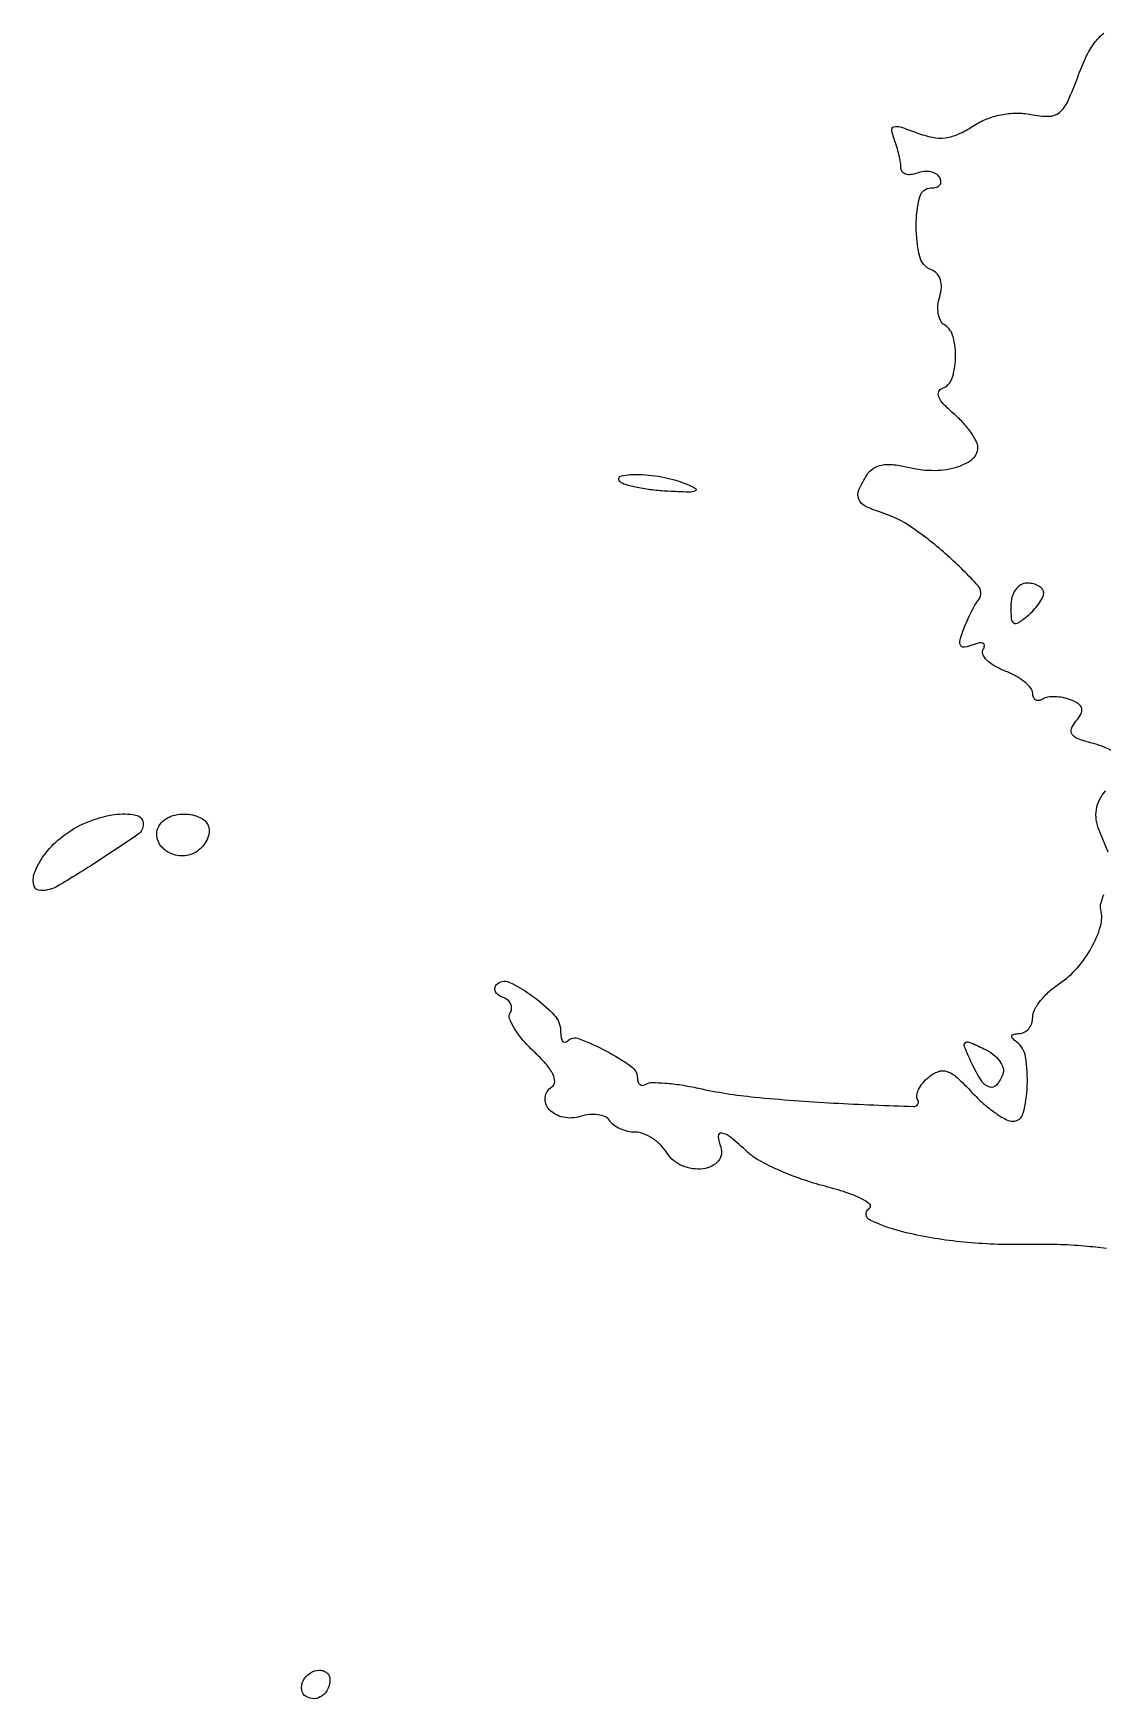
# Model space of a CAD drawing. Extents: x 0 to 1938, y 0 to 2000.
# Drawn here: x 568 to 665.4, y 275.4 to 427.1 of the extents above; entities that cross this region are included whole.
import ezdxf

# ---------------------------------------------------------------- set-up
doc = ezdxf.new("R2010")
doc.units = 0

msp = doc.modelspace()

# ---------------------------------------------------------------- linework, layer by layer
for points in [[(666.134873, 361.772797, 0.060013), (664.411749, 362.432793, -0.024234), (663.134226, 362.820102, -0.148754), (662.587832, 363.22536, -0.260875), (662.52333, 363.730861, -0.07747), (662.937273, 364.424418, 0.049052), (663.400945, 365.109935, 0.188991), (663.462922, 365.61087, 0.190728), (663.16803, 366.017532, 0.050054), (662.435281, 366.386461, 0.044227), (661.749801, 366.582099, 0.041711), (661.026906, 366.659191, 0.044546), (660.373767, 366.615914, 0.099925), (659.909758, 366.444227, -0.096375), (659.562746, 366.313049, -0.174172), (659.267241, 366.365487, -0.171454), (659.069555, 366.595163, -0.093036), (659, 366.965734, 0.175146), (658.825241, 367.449325, 0.050133), (658.247949, 368.017074, 0.043878), (657.419784, 368.570596, 0.034554), (656.439826, 369.022878, -0.04018), (655.503566, 369.467818, -0.066464), (654.81151, 370.001261, -0.096695), (654.45597, 370.5339, -0.241901), (654.491763, 370.986673, 0.114385), (654.606282, 371.325652, 0.331172), (654.48608, 371.525456, 0.154425), (654.127261, 371.555367, 0.035801), (653.540597, 371.377205, -0.045315), (652.800251, 371.167646, -0.29246), (652.456654, 371.30639, -0.216014), (652.374166, 371.729638, -0.027726), (652.643894, 372.638659, -0.016583), (652.955452, 373.425433, -0.013322), (653.340657, 374.250384, -0.013534), (653.737962, 374.994244, -0.033156), (654.079811, 375.511584, 0.363132), (654.021164, 376.773454, 0.024435), (651.257203, 379.50141, 0.031269), (647.997937, 382.070157, 0.074542), (645.237191, 383.424718, -0.035937), (643.743042, 384.020071, -0.190521), (643.158491, 384.656098, -0.196733), (643.177017, 385.506381, -0.038585), (643.907979, 386.885347, -0.108328), (644.465636, 387.448645, -0.094881), (645.234531, 387.760596, -0.073423), (646.234057, 387.810255, -0.037258), (647.477708, 387.594951, 0.055784), (649.804675, 387.280186, 0.071412), (651.949027, 387.537842, 0.095267), (653.463069, 388.273181, 0.236441), (654, 389.345147, 0.121695), (653.853675, 389.937438, 0.033821), (653.348348, 390.757933, 0.032017), (652.630657, 391.638856, 0.028769), (651.78161, 392.454963, -0.025744), (650.887637, 393.303917, -0.087851), (650.446562, 393.970587, -0.203445), (650.442844, 394.44527, -0.217188), (650.78161, 394.760537, 0.237161), (651.639812, 395.622298, 0.071821), (651.969241, 397.494059, 0.069958), (651.756759, 399.438048, 0.194567), (650.959323, 400.52514, -0.140925), (650.606509, 400.913703, -0.07279), (650.403423, 401.543607, -0.063135), (650.372532, 402.30668, -0.055479), (650.528274, 403.089083, 0.059986), (650.684529, 403.912637, 0.092429), (650.600374, 404.630744, 0.10993), (650.28388, 405.183547, 0.116887), (649.768951, 405.535167, -0.248209), (648.708878, 406.74919, -0.057536), (648.383784, 409.532468, -0.061555), (648.707195, 412.178425, -0.344262), (649.759017, 413, 0.074115), (650.235008, 413.070946, 0.150696), (650.545204, 413.280921, 0.187845), (650.643426, 413.592657, 0.122468), (650.526992, 413.956326, 0.126981), (650.190464, 414.279146, 0.081026), (649.678351, 414.466258, 0.072258), (649.073335, 414.493102, 0.066719), (648.467975, 414.349337, -0.061073), (647.906125, 414.209213, -0.107221), (647.431218, 414.252649, -0.150529), (647.119248, 414.467754, -0.168656), (647, 414.811224, 0.041556), (646.958046, 415.315138, 0.015912), (646.819595, 416.0054, 0.015628), (646.620981, 416.74894, 0.018534), (646.385856, 417.436859, -0.051596), (646.166378, 418.25105, -0.379469), (646.364916, 418.564122, -0.150572), (646.942777, 418.553356, -0.011449), (648.432024, 418.025844, 0.041694), (649.857968, 417.615837, 0.078646), (651.051249, 417.568473, 0.077116), (652.216312, 417.892449, 0.038742), (653.55785, 418.629861, -0.049551), (654.770928, 419.262973, -0.046152), (656.113928, 419.663388, -0.046516), (657.496667, 419.808488, -0.052294), (658.827568, 419.684486, 0.049327), (660.460268, 419.522615, 0.175553), (661.43299, 419.874732, 0.115057), (662.190546, 420.87788, 0.015953), (663.179098, 423.311823, -0.02532), (663.911323, 425.022076, -0.048054), (664.695066, 426.29699, -0.065428), (665.46605, 427.079636, -0.211287)], [(665.859429, 352.5), (665.049175, 354.5, -0.061691), (664.792243, 355.459288, -0.074259), (664.801363, 356.39185, -0.075148), (665.081483, 357.272272, -0.06521), (665.61946, 358.078741, 0.053861)], [(665.712704, 316.401035, 0.01087), (663.723437, 316.624275, 0.016855), (661.221474, 316.765304, 0.01016), (658.25, 316.772083, -0.028725), (652.70195, 316.990771, -0.033238), (647.48457, 317.850337, -0.052281), (644.184961, 318.996049, -0.595816), (644.122851, 320.075926, 0.504613), (644.152668, 320.436264, 0.06475), (643.393896, 320.943617, 0.0357), (641.987159, 321.519701, 0.016607), (640.092931, 322.07282, -0.021194), (637.985792, 322.709137, -0.020015), (635.89867, 323.53232, -0.020441), (634.111467, 324.410184, -0.063227), (633.022004, 325.194127, 0.014825), (631.486108, 326.542236, 0.12895), (630.668907, 326.921228, 0.495025), (630.355098, 326.633795, 0.069191), (630.587942, 325.631422, -0.281243), (630.355565, 324.368137, -0.184122), (629.000561, 323.668902, -0.125331), (627.081552, 323.933716, -0.157805), (625.716479, 325.082382, 0.057224), (625.132268, 325.815903, 0.049877), (624.37119, 326.4367, 0.052555), (623.557137, 326.860033, 0.093907), (622.81847, 327, -0.055114), (622.120321, 327.07719, -0.049455), (621.428605, 327.305699, -0.052502), (620.845009, 327.642018, -0.097687), (620.47486, 328.040677, 0.147938), (620.078116, 328.391097, 0.071205), (619.421166, 328.585397, 0.061084), (618.619286, 328.604145, 0.05222), (617.790997, 328.433665, -0.131058), (616.245842, 328.361453, -0.149207), (614.956964, 329.082667, -0.22478), (614.594349, 330.168888, -0.228142), (615.207325, 331.128134, 0.257451), (615.471154, 331.596204, 0.12073), (615.306936, 332.29444, 0.064221), (614.672534, 333.222628, 0.023896), (613.563836, 334.353258, -0.028015), (612.55593, 335.398172, -0.040555), (611.800358, 336.433824, -0.046813), (611.363801, 337.324635, -0.233006), (611.415528, 337.863321, 0.122192), (611.54478, 338.266273, 0.126522), (611.468094, 338.677207, 0.113483), (611.190594, 339.033144, 0.085125), (610.756231, 339.277685, -0.068819), (610.324913, 339.50242, -0.121167), (610.063843, 339.805004, -0.15952), (610.012577, 340.134515, -0.147192), (610.163236, 340.442998, -0.32574), (611.301753, 340.667152, -0.047816), (613.453484, 339.403625, -0.047178), (615.422153, 337.674144, -0.191205), (616, 336.218323, 0.038829), (616.043078, 335.664453, 0.110538), (616.184118, 335.306584, 0.247587), (616.390898, 335.196347, 0.200048), (616.626784, 335.293451, -0.295936), (617.687392, 335.519455, -0.030485), (620.131437, 334.409048, -0.031148), (622.438325, 332.995707, -0.24441), (623, 331.915303, 0.084208), (623.060605, 331.558002, 0.162968), (623.236126, 331.331442, 0.181107), (623.497612, 331.270152, 0.106773), (623.803832, 331.378762, -0.141142), (624.330388, 331.526273, -0.017549), (625.530725, 331.475369, -0.019567), (626.983895, 331.305151, -0.015048), (628.553832, 331.010011, 0.029615), (633.667272, 330.202082, 0.011269), (640.86817, 329.661325, 0.004533), (648.165012, 329.344789, 0.598974), (648.523305, 329.962292, -0.179029), (648.442075, 330.364515, -0.074506), (648.610292, 330.901141, -0.060518), (648.985859, 331.482723, -0.04598), (649.523362, 332.019389, -0.08713), (650.406708, 332.523873, -0.172531), (651.203481, 332.526568, -0.101666), (652.110318, 331.981811, -0.019953), (653.464602, 330.632695, 0.0243), (654.493952, 329.624941, 0.028146), (655.568995, 328.773354, 0.028969), (656.545486, 328.166934, 0.125099), (657.202251, 328, 0.342184), (658.135125, 328.723096, 0.052365), (658.503919, 331.207259, 0.050192), (658.350666, 333.867147, 0.198771), (657.511695, 335.234687, -0.044767), (657.151842, 335.548756, -0.274447), (657.098394, 335.779044, -0.274564), (657.274957, 335.936172, -0.044793), (657.75, 335.984687, 0.116933), (658.226825, 336.103933, 0.099236), (658.632812, 336.429355, 0.091689), (658.905431, 336.911719, 0.083078), (659, 337.476947, -0.123917), (659.171116, 338.156793, -0.044905), (659.72292, 338.993717, -0.041136), (660.519338, 339.840292, -0.038432), (661.461006, 340.566407, 0.06815), (663.047749, 341.94726, 0.053), (664.364715, 343.820851, 0.05588), (665.170715, 345.753393, 0.13691), (665.18806, 347.280196, -0.130327), (665.187336, 347.739931, -0.018711), (665.463157, 348.647522, -0.020192)]]:
    msp.add_lwpolyline(points, format="xyb")
for points in [[(627.5, 386.021685, -0.035141), (628.29248, 385.622197, -0.625778), (628.273972, 385.404193, -0.098719), (627.662379, 385.29859, -0.006064), (625.806246, 385.369058, -0.017068), (624.339011, 385.492903, -0.02111), (622.985176, 385.712153, -0.020014), (621.883357, 385.985046, -0.126312), (621.389579, 386.277088, -0.598264), (621.541582, 386.781144, -0.060423), (623.143757, 386.907861, -0.037467), (625.477359, 386.634353, -0.05132)], [(657, 374.877555, 0.02153), (657.04858, 373.749908, 0.243483), (657.280049, 373.38379, 0.285199), (657.682027, 373.394365, 0.027702), (658.5, 374, 0.031583), (659.074049, 374.54111, 0.034151), (659.559375, 375.136985, 0.036411), (659.899069, 375.700558, 0.117955), (660, 376.122445, 0.167044), (659.884944, 376.457225, 0.095133), (659.559375, 376.742218, 0.075975), (659.073753, 376.93488, 0.056567), (658.5, 377, 0.132926), (657.911399, 376.840705, 0.107148), (657.426683, 376.396259, 0.089651), (657.108268, 375.713548, 0.064485)], [(578, 355.042154, -0.246438), (577.521277, 354.129856, -0.007499), (573.857502, 351.680445, -0.010395), (570.198045, 349.419067, -0.133975), (568.662142, 349, -0.360394), (568.019246, 349.532563, -0.14296), (568.138333, 350.75876, -0.074784), (569.117408, 352.429382, -0.056281), (570.634859, 353.92742, -0.066944), (572.823931, 355.218364, -0.062312), (575.330056, 355.924588, -0.084962), (577.301707, 355.886523, -0.359931)], [(584, 354.468615, -0.092045), (583.882963, 353.838239, -0.066742), (583.53963, 353.210414, -0.065113), (583.031896, 352.680217, -0.077803), (582.432783, 352.335833, -0.13547), (581.094379, 352.205455, -0.135754), (579.879804, 352.780302, -0.160769), (579.261476, 353.811652, -0.19617), (579.446149, 354.912868, -0.171234), (580.511265, 355.770746, -0.109463), (582.10509, 355.964237, -0.126404), (583.473671, 355.466648, -0.247527)], [(656.27745, 332.28064, -0.084386), (655.692907, 331.29383, -0.314935), (655.032655, 331.119997, -0.167767), (654.29027, 331.726747, -0.029856), (653.428166, 333.329636, -0.008989), (652.790328, 334.774232, -0.28912), (652.850849, 335.137517, -0.321054), (653.193212, 335.214619, -0.010282), (654.562605, 334.602474, -0.053749), (655.370122, 334.109235, -0.069844), (655.976428, 333.490943, -0.086035), (656.298344, 332.848481, -0.166324)], [(595, 277.166667, -0.108877), (594.811284, 276.310297, -0.127543), (594.284736, 275.669079, -0.144342), (593.566741, 275.412785, -0.153624), (592.844208, 275.596285, -0.216101), (592.429398, 276.213724, -0.159804), (592.55481, 277.037836, -0.132181), (593.184533, 277.740389, -0.145303), (594.059017, 278, -0.087308), (594.418314, 277.936779, -0.094392), (594.723586, 277.755208, -0.100145), (594.927786, 277.484563, -0.112153)]]:
    msp.add_lwpolyline(points, format="xyb", close=True)

doc.saveas('drawing.dxf')
